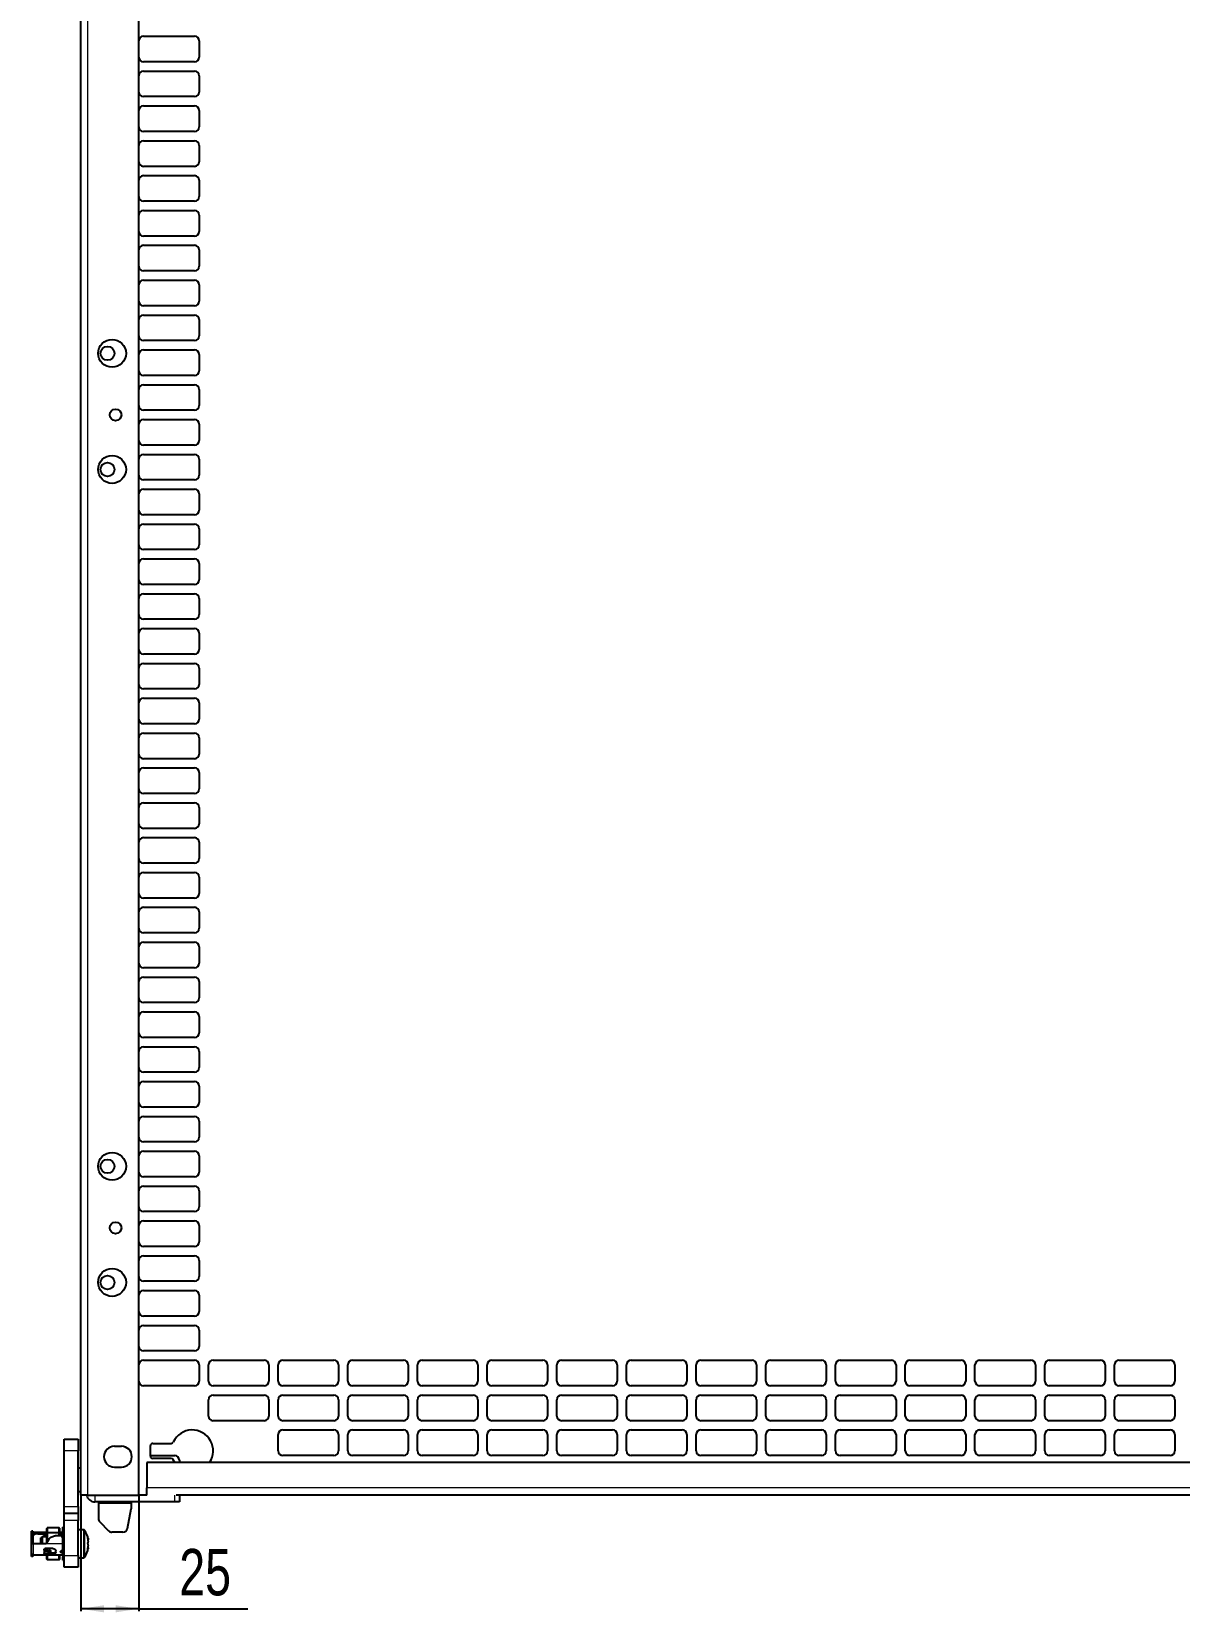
# Model space of a CAD drawing. Header units: millimetres. Extents: x -1035 to 1231, y 351 to 1984.
# Drawn here: x 260 to 754, y 485 to 1165 of the extents above; entities that cross this region are included whole.
import ezdxf

# ---------------------------------------------------------------- set-up
doc = ezdxf.new("R2010")
doc.units = ezdxf.units.MM
doc.layers.add('FORMAT', color=7, linetype='Continuous')
doc.styles.add('SLDTEXTSTYLE0', font='TXT', dxfattribs={"width": 0.75})
doc.dimstyles.new('SLDDIMSTYLE0', dxfattribs={"dimtxt": 20, "dimasz": 10, "dimexe": 0, "dimexo": 0.0625, "dimgap": 5, "dimtad": 2, "dimdec": 1, "dimrnd": 1e-09, "dimzin": 12, "dimdsep": 46, "dimtxsty": 'SLDTEXTSTYLE0', "dimsah": 1, "dimcen": 0.09, "dimadec": 0, "dimazin": 3, "dimtfac": 1, "dimtofl": 0, "dimtmove": 0, "dimatfit": 3, "dimfxl": 0, "dimfrac": 2, "dimtolj": 1, "dimtzin": 12, "dimarcsym": 0})

# ---------------------------------------------------------------- blocks, each defined once
blk = doc.blocks.new('_D_7')
at = {"layer": 'FORMAT'}
for p, q in [((280.72, 535.23), (280.72, 485.24)), ((305.72, 535.23), (305.72, 485.24)), ((305.72, 486.24), (280.72, 486.24)), ((305.72, 486.24), (352.67, 486.24))]:
    blk.add_line(p, q, dxfattribs=at)
for points in [[(280.72, 486.24), (290.72, 484.71), (290.72, 487.78)], [(305.72, 486.24), (295.72, 487.78), (295.72, 484.71)]]:
    blk.add_solid(points, dxfattribs=at)
at = {"layer": 'FORMAT', "insert": (323.12, 512.03), "char_height": 20, "attachment_point": 1, "style": 'SLDTEXTSTYLE0'}
blk.add_mtext('25', dxfattribs=at)

msp = doc.modelspace()

# ---------------------------------------------------------------- linework, layer by layer
at = {"color": 7, "linetype": 'Continuous', "lineweight": 25}
for p, q in [((280.72, 535.24), (280.72, 1818.24)), ((305.72, 535.24), (305.72, 1789.04)), ((307.72, 1163.24), (329.72, 1163.24)), ((331.72, 1161.24), (331.72, 1154.24)), ((329.72, 1152.24), (307.72, 1152.24)), ((307.72, 1148.24), (329.72, 1148.24)), ((331.72, 1146.24), (331.72, 1139.24)), ((329.72, 1137.24), (307.72, 1137.24)), ((307.72, 1133.24), (329.72, 1133.24)), ((331.72, 1131.24), (331.72, 1124.24)), ((329.72, 1122.24), (307.72, 1122.24)), ((307.72, 1118.24), (329.72, 1118.24)), ((331.72, 1116.24), (331.72, 1109.24)), ((329.72, 1107.24), (307.72, 1107.24)), ((307.72, 1103.24), (329.72, 1103.24)), ((331.72, 1101.24), (331.72, 1094.24)), ((329.72, 1092.24), (307.72, 1092.24)), ((307.72, 1088.24), (329.72, 1088.24)), ((331.72, 1086.24), (331.72, 1079.24)), ((329.72, 1077.24), (307.72, 1077.24)), ((307.72, 1073.24), (329.72, 1073.24)), ((331.72, 1071.24), (331.72, 1064.24)), ((329.72, 1062.24), (307.72, 1062.24)), ((307.72, 1058.24), (329.72, 1058.24)), ((331.72, 1056.24), (331.72, 1049.24)), ((329.72, 1047.24), (307.72, 1047.24)), ((307.72, 1043.24), (329.72, 1043.24)), ((331.72, 1041.24), (331.72, 1034.24)), ((329.72, 1032.24), (307.72, 1032.24)), ((307.72, 1028.24), (329.72, 1028.24)), ((331.72, 1026.24), (331.72, 1019.24)), ((329.72, 1017.24), (307.72, 1017.24)), ((307.72, 1013.24), (329.72, 1013.24)), ((331.72, 1011.24), (331.72, 1004.24)), ((329.72, 1002.24), (307.72, 1002.24)), ((307.72, 998.24), (329.72, 998.24)), ((331.72, 996.24), (331.72, 989.24)), ((329.72, 987.24), (307.72, 987.24)), ((307.72, 983.24), (329.72, 983.24)), ((331.72, 981.24), (331.72, 974.24)), ((329.72, 972.24), (307.72, 972.24)), ((307.72, 968.24), (329.72, 968.24)), ((331.72, 966.24), (331.72, 959.24)), ((329.72, 957.24), (307.72, 957.24)), ((307.72, 953.24), (329.72, 953.24)), ((331.72, 951.24), (331.72, 944.24)), ((329.72, 942.24), (307.72, 942.24)), ((307.72, 938.24), (329.72, 938.24)), ((331.72, 936.24), (331.72, 929.24)), ((329.72, 927.24), (307.72, 927.24)), ((307.72, 923.24), (329.72, 923.24)), ((331.72, 921.24), (331.72, 914.24)), ((329.72, 912.24), (307.72, 912.24)), ((307.72, 908.24), (329.72, 908.24)), ((331.72, 906.24), (331.72, 899.24)), ((329.72, 897.24), (307.72, 897.24)), ((307.72, 893.24), (329.72, 893.24)), ((331.72, 891.24), (331.72, 884.24)), ((329.72, 882.24), (307.72, 882.24)), ((307.72, 878.24), (329.72, 878.24)), ((331.72, 876.24), (331.72, 869.24)), ((329.72, 867.24), (307.72, 867.24)), ((307.72, 863.24), (329.72, 863.24)), ((331.72, 861.24), (331.72, 854.24)), ((329.72, 852.24), (307.72, 852.24)), ((307.72, 848.24), (329.72, 848.24)), ((331.72, 846.24), (331.72, 839.24)), ((329.72, 837.24), (307.72, 837.24)), ((307.72, 833.24), (329.72, 833.24)), ((331.72, 831.24), (331.72, 824.24)), ((329.72, 822.24), (307.72, 822.24)), ((307.72, 818.24), (329.72, 818.24)), ((331.72, 816.24), (331.72, 809.24)), ((329.72, 807.24), (307.72, 807.24)), ((307.72, 803.24), (329.72, 803.24)), ((331.72, 801.24), (331.72, 794.24)), ((329.72, 792.24), (307.72, 792.24)), ((307.72, 788.24), (329.72, 788.24)), ((331.72, 786.24), (331.72, 779.24)), ((329.72, 777.24), (307.72, 777.24)), ((307.72, 773.24), (329.72, 773.24)), ((331.72, 771.24), (331.72, 764.24)), ((329.72, 762.24), (307.72, 762.24)), ((307.72, 758.24), (329.72, 758.24)), ((331.72, 756.24), (331.72, 749.24)), ((329.72, 747.24), (307.72, 747.24)), ((307.72, 743.24), (329.72, 743.24)), ((331.72, 741.24), (331.72, 734.24)), ((329.72, 732.24), (307.72, 732.24)), ((307.72, 728.24), (329.72, 728.24)), ((331.72, 726.24), (331.72, 719.24)), ((329.72, 717.24), (307.72, 717.24)), ((307.72, 713.24), (329.72, 713.24)), ((331.72, 711.24), (331.72, 704.24)), ((329.72, 702.24), (307.72, 702.24)), ((307.72, 698.24), (329.72, 698.24)), ((331.72, 696.24), (331.72, 689.24)), ((329.72, 687.24), (307.72, 687.24)), ((307.72, 683.24), (329.72, 683.24)), ((331.72, 681.24), (331.72, 674.24)), ((329.72, 672.24), (307.72, 672.24)), ((307.72, 668.24), (329.72, 668.24)), ((331.72, 666.24), (331.72, 659.24)), ((329.72, 657.24), (307.72, 657.24)), ((307.72, 653.24), (329.72, 653.24)), ((331.72, 651.24), (331.72, 644.24)), ((329.72, 642.24), (307.72, 642.24)), ((307.72, 638.24), (329.72, 638.24)), ((331.72, 636.24), (331.72, 629.24)), ((329.72, 627.24), (307.72, 627.24)), ((307.72, 623.24), (329.72, 623.24)), ((331.72, 621.24), (331.72, 614.24)), ((329.72, 612.24), (307.72, 612.24)), ((307.72, 608.24), (329.72, 608.24)), ((331.72, 606.24), (331.72, 599.24)), ((329.72, 597.24), (307.72, 597.24)), ((307.72, 593.24), (329.72, 593.24)), ((337.72, 593.24), (359.72, 593.24)), ((367.72, 593.24), (389.72, 593.24)), ((397.72, 593.24), (419.72, 593.24)), ((427.72, 593.24), (449.72, 593.24)), ((457.72, 593.24), (479.72, 593.24)), ((487.72, 593.24), (509.72, 593.24)), ((517.72, 593.24), (539.72, 593.24)), ((547.72, 593.24), (569.72, 593.24)), ((577.72, 593.24), (599.72, 593.24)), ((607.72, 593.24), (629.72, 593.24)), ((637.72, 593.24), (659.72, 593.24)), ((667.72, 593.24), (689.72, 593.24)), ((697.72, 593.24), (719.72, 593.24)), ((727.72, 593.24), (749.72, 593.24)), ((331.72, 591.24), (331.72, 584.24)), ((335.72, 584.24), (335.72, 591.24)), ((361.72, 591.24), (361.72, 584.24)), ((365.72, 584.24), (365.72, 591.24)), ((391.72, 591.24), (391.72, 584.24)), ((395.72, 584.24), (395.72, 591.24)), ((421.72, 591.24), (421.72, 584.24)), ((425.72, 584.24), (425.72, 591.24)), ((451.72, 591.24), (451.72, 584.24)), ((455.72, 584.24), (455.72, 591.24)), ((481.72, 591.24), (481.72, 584.24)), ((485.72, 584.24), (485.72, 591.24)), ((511.72, 591.24), (511.72, 584.24)), ((515.72, 584.24), (515.72, 591.24)), ((541.72, 591.24), (541.72, 584.24)), ((545.72, 584.24), (545.72, 591.24)), ((571.72, 591.24), (571.72, 584.24)), ((575.72, 584.24), (575.72, 591.24)), ((601.72, 591.24), (601.72, 584.24)), ((605.72, 584.24), (605.72, 591.24)), ((631.72, 591.24), (631.72, 584.24)), ((635.72, 584.24), (635.72, 591.24)), ((661.72, 591.24), (661.72, 584.24)), ((665.72, 584.24), (665.72, 591.24)), ((691.72, 591.24), (691.72, 584.24)), ((695.72, 584.24), (695.72, 591.24)), ((721.72, 591.24), (721.72, 584.24)), ((725.72, 584.24), (725.72, 591.24)), ((751.72, 591.24), (751.72, 584.24)), ((329.72, 582.24), (307.72, 582.24)), ((359.72, 582.24), (337.72, 582.24)), ((389.72, 582.24), (367.72, 582.24)), ((419.72, 582.24), (397.72, 582.24)), ((449.72, 582.24), (427.72, 582.24)), ((479.72, 582.24), (457.72, 582.24)), ((509.72, 582.24), (487.72, 582.24)), ((539.72, 582.24), (517.72, 582.24)), ((569.72, 582.24), (547.72, 582.24)), ((599.72, 582.24), (577.72, 582.24)), ((629.72, 582.24), (607.72, 582.24)), ((659.72, 582.24), (637.72, 582.24)), ((689.72, 582.24), (667.72, 582.24)), ((719.72, 582.24), (697.72, 582.24)), ((749.72, 582.24), (727.72, 582.24)), ((335.72, 569.24), (335.72, 576.24)), ((337.72, 578.24), (359.72, 578.24)), ((361.72, 576.24), (361.72, 569.24)), ((365.72, 569.24), (365.72, 576.24)), ((367.72, 578.24), (389.72, 578.24)), ((391.72, 576.24), (391.72, 569.24)), ((395.72, 569.24), (395.72, 576.24)), ((397.72, 578.24), (419.72, 578.24)), ((421.72, 576.24), (421.72, 569.24)), ((425.72, 569.24), (425.72, 576.24)), ((427.72, 578.24), (449.72, 578.24)), ((451.72, 576.24), (451.72, 569.24)), ((455.72, 569.24), (455.72, 576.24)), ((457.72, 578.24), (479.72, 578.24)), ((481.72, 576.24), (481.72, 569.24)), ((485.72, 569.24), (485.72, 576.24)), ((487.72, 578.24), (509.72, 578.24)), ((511.72, 576.24), (511.72, 569.24)), ((515.72, 569.24), (515.72, 576.24)), ((517.72, 578.24), (539.72, 578.24)), ((541.72, 576.24), (541.72, 569.24)), ((545.72, 569.24), (545.72, 576.24)), ((547.72, 578.24), (569.72, 578.24)), ((571.72, 576.24), (571.72, 569.24)), ((575.72, 569.24), (575.72, 576.24)), ((577.72, 578.24), (599.72, 578.24)), ((601.72, 576.24), (601.72, 569.24)), ((605.72, 569.24), (605.72, 576.24)), ((607.72, 578.24), (629.72, 578.24)), ((631.72, 576.24), (631.72, 569.24)), ((635.72, 569.24), (635.72, 576.24)), ((637.72, 578.24), (659.72, 578.24)), ((661.72, 576.24), (661.72, 569.24)), ((665.72, 569.24), (665.72, 576.24)), ((667.72, 578.24), (689.72, 578.24)), ((691.72, 576.24), (691.72, 569.24)), ((695.72, 569.24), (695.72, 576.24)), ((697.72, 578.24), (719.72, 578.24)), ((721.72, 576.24), (721.72, 569.24)), ((725.72, 569.24), (725.72, 576.24)), ((727.72, 578.24), (749.72, 578.24)), ((751.72, 576.24), (751.72, 569.24)), ((359.72, 567.24), (337.72, 567.24)), ((389.72, 567.24), (367.72, 567.24)), ((419.72, 567.24), (397.72, 567.24)), ((449.72, 567.24), (427.72, 567.24)), ((479.72, 567.24), (457.72, 567.24)), ((509.72, 567.24), (487.72, 567.24)), ((539.72, 567.24), (517.72, 567.24)), ((569.72, 567.24), (547.72, 567.24)), ((599.72, 567.24), (577.72, 567.24)), ((629.72, 567.24), (607.72, 567.24)), ((659.72, 567.24), (637.72, 567.24)), ((689.72, 567.24), (667.72, 567.24)), ((719.72, 567.24), (697.72, 567.24)), ((749.72, 567.24), (727.72, 567.24)), ((273.57, 559.24), (279.57, 559.24)), ((273.57, 554.24), (273.57, 559.24)), ((279.57, 559.24), (279.57, 554.24)), ((365.72, 554.24), (365.72, 561.24)), ((367.72, 563.24), (389.72, 563.24)), ((391.72, 561.24), (391.72, 554.24)), ((395.72, 554.24), (395.72, 561.24)), ((397.72, 563.24), (419.72, 563.24)), ((421.72, 561.24), (421.72, 554.24)), ((425.72, 554.24), (425.72, 561.24)), ((427.72, 563.24), (449.72, 563.24)), ((451.72, 561.24), (451.72, 554.24)), ((455.72, 554.24), (455.72, 561.24)), ((457.72, 563.24), (479.72, 563.24)), ((481.72, 561.24), (481.72, 554.24)), ((485.72, 554.24), (485.72, 561.24)), ((487.72, 563.24), (509.72, 563.24)), ((511.72, 561.24), (511.72, 554.24)), ((515.72, 554.24), (515.72, 561.24)), ((517.72, 563.24), (539.72, 563.24)), ((541.72, 561.24), (541.72, 554.24)), ((545.72, 554.24), (545.72, 561.24)), ((547.72, 563.24), (569.72, 563.24)), ((571.72, 561.24), (571.72, 554.24)), ((575.72, 554.24), (575.72, 561.24)), ((577.72, 563.24), (599.72, 563.24)), ((601.72, 561.24), (601.72, 554.24)), ((605.72, 554.24), (605.72, 561.24)), ((607.72, 563.24), (629.72, 563.24)), ((631.72, 561.24), (631.72, 554.24)), ((635.72, 554.24), (635.72, 561.24)), ((637.72, 563.24), (659.72, 563.24)), ((661.72, 561.24), (661.72, 554.24)), ((665.72, 554.24), (665.72, 561.24)), ((667.72, 563.24), (689.72, 563.24)), ((691.72, 561.24), (691.72, 554.24)), ((695.72, 554.24), (695.72, 561.24)), ((697.72, 563.24), (719.72, 563.24)), ((721.72, 561.24), (721.72, 554.24)), ((725.72, 554.24), (725.72, 561.24)), ((727.72, 563.24), (749.72, 563.24)), ((751.72, 561.24), (751.72, 554.24)), ((273.57, 530.24), (273.57, 554.24)), ((279.57, 530.24), (279.57, 554.24)), ((295.22, 556.24), (298.22, 556.24)), ((310.72, 551.98), (310.72, 556.48)), ((310.72, 552.24), (321.17, 552.24)), ((311.72, 557.48), (319.67, 557.48)), ((389.72, 552.24), (367.72, 552.24)), ((419.72, 552.24), (397.72, 552.24)), ((449.72, 552.24), (427.72, 552.24)), ((479.72, 552.24), (457.72, 552.24)), ((509.72, 552.24), (487.72, 552.24)), ((539.72, 552.24), (517.72, 552.24)), ((569.72, 552.24), (547.72, 552.24)), ((599.72, 552.24), (577.72, 552.24)), ((629.72, 552.24), (607.72, 552.24)), ((659.72, 552.24), (637.72, 552.24)), ((689.72, 552.24), (667.72, 552.24)), ((719.72, 552.24), (697.72, 552.24)), ((749.72, 552.24), (727.72, 552.24)), ((280.72, 546.74), (279.57, 546.74)), ((295.22, 547.24), (298.22, 547.24)), ((1138.22, 549.23), (309.22, 549.23)), ((309.22, 549.23), (309.22, 538.33)), ((319.67, 550.98), (311.72, 550.98)), ((321.24, 549.23), (320.57, 550.41)), ((323.17, 550.24), (323.17, 549.23)), ((309.22, 535.23), (309.22, 538.33)), ((279.57, 536.74), (280.72, 536.74)), ((283.82, 535.24), (280.72, 535.24)), ((283.82, 535.24), (305.72, 535.24)), ((321.17, 532.24), (286.82, 532.24)), ((288.32, 532.24), (288.32, 531.64)), ((288.32, 531.64), (288.32, 525.07)), ((302.47, 532.24), (302.47, 531.64)), ((302.47, 531.64), (302.47, 529.24)), ((309.22, 535.24), (305.72, 535.24)), ((323.17, 532.24), (321.17, 532.24)), ((1125.15, 535.23), (321.79, 535.23)), ((323.17, 535.23), (323.17, 532.24)), ((273.57, 527.24), (273.57, 530.24)), ((279.57, 527.24), (273.57, 527.24)), ((273.57, 524.24), (273.57, 527.24)), ((273.57, 509.24), (273.57, 524.24)), ((279.57, 530.24), (279.57, 527.24)), ((279.57, 527.24), (279.57, 524.24)), ((279.57, 509.24), (279.57, 524.24)), ((300.79, 520.85), (302.47, 529.24)), ((260.07, 519.68), (259.57, 519.68)), ((259.57, 516.07), (259.57, 519.68)), ((260.07, 519.68), (260.07, 516.07)), ((262.27, 519.09), (260.27, 519.09)), ((260.77, 518.64), (260.27, 518.64)), ((260.27, 518.64), (260.27, 518.19)), ((260.27, 518.19), (260.77, 518.19)), ((260.77, 518.19), (260.77, 518.64)), ((262.27, 518.59), (262.27, 519.09)), ((266.17, 519.09), (262.27, 519.09)), ((262.27, 518.59), (266.17, 518.59)), ((264.07, 517.24), (263.57, 516.74)), ((266.17, 517.24), (264.07, 517.24)), ((264.07, 517.24), (264.07, 514.24)), ((264.97, 517.95), (264.97, 517.79)), ((264.97, 517.79), (266.17, 517.9)), ((264.97, 517.79), (264.97, 517.24)), ((265.47, 518.19), (266.17, 518.19)), ((266.29, 521.09), (266.17, 520.86)), ((266.17, 518.91), (266.17, 520.86)), ((266.29, 518.94), (266.17, 518.91)), ((266.17, 516.24), (266.17, 518.91)), ((266.29, 521.09), (266.29, 518.94)), ((271.37, 521.09), (266.29, 521.09)), ((271.37, 518.94), (266.29, 518.94)), ((266.29, 518.94), (266.29, 516.24)), ((269.97, 517.74), (272.12, 517.74)), ((271.37, 518.94), (271.37, 521.09)), ((271.57, 520.96), (271.37, 521.09)), ((271.57, 518.92), (271.37, 518.94)), ((271.37, 517.74), (271.37, 518.94)), ((271.57, 520.96), (271.57, 518.92)), ((272.87, 519.09), (271.57, 519.09)), ((271.57, 518.92), (271.57, 517.74)), ((271.57, 518.59), (272.87, 518.59)), ((272.77, 518.39), (271.57, 518.39)), ((272.77, 518.39), (272.77, 517.37)), ((272.77, 517.7), (272.87, 517.7)), ((273.07, 517.24), (272.83, 517.24)), ((273.57, 521.34), (273.07, 521.34)), ((273.07, 516.08), (273.07, 521.34)), ((281.9, 520.24), (279.57, 520.24)), ((288.91, 523.66), (292.73, 519.83)), ((298.83, 519.24), (294.15, 519.24)), ((260.07, 516.07), (259.57, 516.07)), ((259.57, 514.37), (259.57, 516.07)), ((260.07, 514.37), (259.57, 514.37)), ((259.57, 514.24), (259.57, 514.37)), ((260.27, 514.24), (259.57, 514.24)), ((259.57, 510.09), (259.57, 514.24)), ((260.07, 516.07), (260.07, 514.37)), ((260.07, 514.37), (260.07, 514.24)), ((265.87, 514.24), (260.27, 514.24)), ((263.57, 514.24), (263.57, 516.74)), ((264.97, 511.43), (264.97, 511.75)), ((264.97, 511.43), (264.97, 510.3)), ((268.77, 512.19), (265.47, 512.19)), ((267.03, 516.24), (265.87, 514.24)), ((266.29, 516.24), (266.17, 516.24)), ((266.17, 514.76), (266.17, 516.24)), ((266.17, 511.47), (266.17, 512.19)), ((267.02, 516.24), (266.29, 516.24)), ((266.29, 516.24), (266.29, 514.96)), ((266.29, 512.19), (266.29, 511.42)), ((267.85, 511.19), (267.62, 511.48)), ((267.9, 511.05), (267.9, 511.02)), ((269.97, 510.49), (269.97, 511.17)), ((272.07, 510.76), (272.07, 510.87)), ((272.62, 511.29), (272.87, 511.29)), ((272.62, 510.79), (272.87, 510.79)), ((272.77, 511.29), (272.77, 510.79)), ((272.77, 511.24), (273.03, 511.24)), ((272.87, 516.99), (272.87, 514.24)), ((273.07, 515.69), (272.87, 515.7)), ((273.07, 514.24), (272.87, 514.24)), ((273.07, 516.08), (273.57, 516.08)), ((273.07, 515.55), (273.07, 516.08)), ((273.57, 515.55), (273.07, 515.55)), ((273.07, 509.92), (273.07, 514.24)), ((273.07, 514.24), (273.57, 514.24)), ((259.57, 508.81), (259.57, 510.09)), ((260.07, 508.81), (259.57, 508.81)), ((260.07, 509.42), (260.07, 508.81)), ((262.27, 509.39), (260.27, 509.39)), ((272.87, 509.39), (262.27, 509.39)), ((264.97, 510.08), (264.97, 510.3)), ((268.77, 509.85), (265.47, 509.85)), ((266.17, 507.63), (266.17, 509.39)), ((266.17, 507.63), (266.29, 507.4)), ((266.29, 509.39), (266.29, 507.4)), ((271.37, 507.4), (266.29, 507.4)), ((267.05, 510.3), (268.77, 510.3)), ((271.37, 507.4), (271.37, 509.39)), ((271.37, 507.4), (271.57, 507.53)), ((271.57, 509.39), (271.57, 507.53)), ((272.62, 510.4), (272.87, 510.4)), ((273.57, 509.92), (273.07, 509.92)), ((273.07, 509.92), (273.07, 508.61)), ((273.57, 508.61), (273.07, 508.61)), ((273.07, 507.14), (273.07, 508.61)), ((273.07, 507.14), (273.57, 507.14)), ((273.57, 504.24), (273.57, 509.24)), ((279.57, 504.24), (273.57, 504.24)), ((279.57, 509.24), (279.57, 504.24)), ((279.57, 508.24), (281.9, 508.24))]:
    msp.add_line(p, q, dxfattribs=at)
at = {"color": 8, "linetype": 'Continuous', "lineweight": 18}
for p, q in [((283.82, 535.24), (283.82, 1789.04)), ((279.57, 554.24), (273.57, 554.24)), ((1138.22, 538.33), (309.22, 538.33)), ((286.82, 535.24), (286.82, 532.24)), ((302.47, 531.64), (288.32, 531.64)), ((321.17, 532.24), (321.17, 535.24)), ((273.57, 530.24), (279.57, 530.24)), ((279.57, 524.24), (273.57, 524.24)), ((260.27, 517.99), (260.27, 514.24)), ((272.87, 517.7), (272.87, 518.59)), ((281.9, 520.24), (281.9, 517.81)), ((281.9, 517.81), (281.9, 508.24)), ((282.34, 520.02), (282.34, 517.67)), ((282.34, 517.67), (282.34, 508.47)), ((260.27, 514.24), (260.27, 509.39)), ((272.87, 514.24), (265.87, 514.24)), ((272.62, 510.79), (272.62, 510.4)), ((272.87, 511.29), (272.87, 514.24)), ((265.47, 510.3), (265.47, 509.85)), ((268.77, 509.85), (268.77, 510.3)), ((272.87, 509.39), (272.87, 510.4)), ((273.57, 509.24), (279.57, 509.24))]:
    msp.add_line(p, q, dxfattribs=at)
at = {"color": 7, "linetype": 'Continuous', "lineweight": 25, "flags": 128}
for points in [[(260.27, 519.09), (260.13, 519.08), (260.07, 519.06)], [(273.07, 518.62), (273.01, 518.61), (272.87, 518.59)], [(273.07, 517.72), (273.01, 517.71), (272.87, 517.7)], [(272.77, 511.12), (272.81, 511.21), (272.83, 511.24)], [(273.07, 511.17), (273.07, 511.19), (273.06, 511.22), (273.04, 511.24), (273.01, 511.26), (272.98, 511.27), (272.95, 511.28), (272.91, 511.29), (272.87, 511.29)], [(273.07, 510.77), (273.01, 510.78), (272.87, 510.79)]]:
    msp.add_lwpolyline(points, dxfattribs=at)
at = {"color": 7, "linetype": 'Continuous', "lineweight": 25}
for centre, radius in [((294.22, 1026.74), 6), ((292.22, 1026.74), 3), ((295.72, 1000.24), 2.5), ((294.22, 976.74), 6), ((292.22, 976.74), 3), ((294.22, 676.74), 6), ((292.22, 676.74), 3), ((295.72, 650.24), 2.5), ((294.22, 626.74), 6), ((292.22, 626.74), 3)]:
    msp.add_circle(centre, radius, dxfattribs=at)
for centre, radius, start, end in [((307.72, 1161.24), 2, 90, 180), ((329.72, 1161.24), 2, 0, 90), ((307.72, 1154.24), 2, 180, 270), ((329.72, 1154.24), 2, 270, 0), ((307.72, 1146.24), 2, 90, 180), ((329.72, 1146.24), 2, 0, 90), ((307.72, 1139.24), 2, 180, 270), ((329.72, 1139.24), 2, 270, 0), ((307.72, 1131.24), 2, 90, 180), ((329.72, 1131.24), 2, 0, 90), ((307.72, 1124.24), 2, 180, 270), ((329.72, 1124.24), 2, 270, 0), ((307.72, 1116.24), 2, 90, 180), ((329.72, 1116.24), 2, 0, 90), ((307.72, 1109.24), 2, 180, 270), ((307.72, 1101.24), 2, 90, 180), ((329.72, 1109.24), 2, 270, 0), ((329.72, 1101.24), 2, 0, 90), ((307.72, 1094.24), 2, 180, 270), ((329.72, 1094.24), 2, 270, 0), ((307.72, 1086.24), 2, 90, 180), ((329.72, 1086.24), 2, 0, 90), ((307.72, 1079.24), 2, 180, 270), ((329.72, 1079.24), 2, 270, 0), ((307.72, 1071.24), 2, 90, 180), ((329.72, 1071.24), 2, 0, 90), ((307.72, 1064.24), 2, 180, 270), ((329.72, 1064.24), 2, 270, 0), ((307.72, 1056.24), 2, 90, 180), ((329.72, 1056.24), 2, 0, 90), ((307.72, 1049.24), 2, 180, 270), ((329.72, 1049.24), 2, 270, 0), ((307.72, 1041.24), 2, 90, 180), ((329.72, 1041.24), 2, 0, 90), ((307.72, 1034.24), 2, 180, 270), ((307.72, 1026.24), 2, 90, 180), ((329.72, 1034.24), 2, 270, 0), ((329.72, 1026.24), 2, 0, 90), ((307.72, 1019.24), 2, 180, 270), ((329.72, 1019.24), 2, 270, 0), ((307.72, 1011.24), 2, 90, 180), ((329.72, 1011.24), 2, 0, 90), ((307.72, 1004.24), 2, 180, 270), ((329.72, 1004.24), 2, 270, 0), ((307.72, 996.24), 2, 90, 180), ((329.72, 996.24), 2, 0, 90), ((307.72, 989.24), 2, 180, 270), ((329.72, 989.24), 2, 270, 0), ((307.72, 981.24), 2, 90, 180), ((329.72, 981.24), 2, 0, 90), ((307.72, 974.24), 2, 180, 270), ((329.72, 974.24), 2, 270, 0), ((307.72, 966.24), 2, 90, 180), ((329.72, 966.24), 2, 0, 90), ((307.72, 959.24), 2, 180, 270), ((307.72, 951.24), 2, 90, 180), ((329.72, 959.24), 2, 270, 0), ((329.72, 951.24), 2, 0, 90), ((307.72, 944.24), 2, 180, 270), ((329.72, 944.24), 2, 270, 0), ((307.72, 936.24), 2, 90, 180), ((329.72, 936.24), 2, 0, 90), ((307.72, 929.24), 2, 180, 270), ((329.72, 929.24), 2, 270, 0), ((307.72, 921.24), 2, 90, 180), ((329.72, 921.24), 2, 0, 90), ((307.72, 914.24), 2, 180, 270), ((329.72, 914.24), 2, 270, 0), ((307.72, 906.24), 2, 90, 180), ((329.72, 906.24), 2, 0, 90), ((307.72, 899.24), 2, 180, 270), ((329.72, 899.24), 2, 270, 0), ((307.72, 891.24), 2, 90, 180), ((329.72, 891.24), 2, 0, 90), ((307.72, 884.24), 2, 180, 270), ((307.72, 876.24), 2, 90, 180), ((329.72, 884.24), 2, 270, 0), ((329.72, 876.24), 2, 0, 90), ((307.72, 869.24), 2, 180, 270), ((329.72, 869.24), 2, 270, 0), ((307.72, 861.24), 2, 90, 180), ((329.72, 861.24), 2, 0, 90), ((307.72, 854.24), 2, 180, 270), ((329.72, 854.24), 2, 270, 0), ((307.72, 846.24), 2, 90, 180), ((329.72, 846.24), 2, 0, 90), ((307.72, 839.24), 2, 180, 270), ((329.72, 839.24), 2, 270, 0), ((307.72, 831.24), 2, 90, 180), ((329.72, 831.24), 2, 0, 90), ((307.72, 824.24), 2, 180, 270), ((329.72, 824.24), 2, 270, 0), ((307.72, 816.24), 2, 90, 180), ((329.72, 816.24), 2, 0, 90), ((307.72, 809.24), 2, 180, 270), ((307.72, 801.24), 2, 90, 180), ((329.72, 809.24), 2, 270, 0), ((329.72, 801.24), 2, 0, 90), ((307.72, 794.24), 2, 180, 270), ((329.72, 794.24), 2, 270, 0), ((307.72, 786.24), 2, 90, 180), ((329.72, 786.24), 2, 0, 90), ((307.72, 779.24), 2, 180, 270), ((329.72, 779.24), 2, 270, 0), ((307.72, 771.24), 2, 90, 180), ((329.72, 771.24), 2, 0, 90), ((307.72, 764.24), 2, 180, 270), ((329.72, 764.24), 2, 270, 0), ((307.72, 756.24), 2, 90, 180), ((329.72, 756.24), 2, 0, 90), ((307.72, 749.24), 2, 180, 270), ((329.72, 749.24), 2, 270, 0), ((307.72, 741.24), 2, 90, 180), ((329.72, 741.24), 2, 0, 90), ((307.72, 734.24), 2, 180, 270), ((307.72, 726.24), 2, 90, 180), ((329.72, 734.24), 2, 270, 0), ((329.72, 726.24), 2, 0, 90), ((307.72, 719.24), 2, 180, 270), ((329.72, 719.24), 2, 270, 0), ((307.72, 711.24), 2, 90, 180), ((329.72, 711.24), 2, 0, 90), ((307.72, 704.24), 2, 180, 270), ((329.72, 704.24), 2, 270, 0), ((307.72, 696.24), 2, 90, 180), ((329.72, 696.24), 2, 0, 90), ((307.72, 689.24), 2, 180, 270), ((329.72, 689.24), 2, 270, 0), ((307.72, 681.24), 2, 90, 180), ((329.72, 681.24), 2, 0, 90), ((307.72, 674.24), 2, 180, 270), ((329.72, 674.24), 2, 270, 0), ((307.72, 666.24), 2, 90, 180), ((329.72, 666.24), 2, 0, 90), ((307.72, 659.24), 2, 180, 270), ((329.72, 659.24), 2, 270, 0), ((307.72, 651.24), 2, 90, 180), ((329.72, 651.24), 2, 0, 90), ((307.72, 644.24), 2, 180, 270), ((329.72, 644.24), 2, 270, 0), ((307.72, 636.24), 2, 90, 180), ((329.72, 636.24), 2, 0, 90), ((307.72, 629.24), 2, 180, 270), ((329.72, 629.24), 2, 270, 0), ((307.72, 621.24), 2, 90, 180), ((329.72, 621.24), 2, 0, 90), ((307.72, 614.24), 2, 180, 270), ((329.72, 614.24), 2, 270, 0), ((307.72, 606.24), 2, 90, 180), ((329.72, 606.24), 2, 0, 90), ((307.72, 599.24), 2, 180, 270), ((329.72, 599.24), 2, 270, 0), ((307.72, 591.24), 2, 90, 180), ((329.72, 591.24), 2, 0, 90), ((337.72, 591.24), 2, 90, 180), ((359.72, 591.24), 2, 0, 90), ((367.72, 591.24), 2, 90, 180), ((389.72, 591.24), 2, 0, 90), ((397.72, 591.24), 2, 90, 180), ((419.72, 591.24), 2, 0, 90), ((427.72, 591.24), 2, 90, 180), ((449.72, 591.24), 2, 0, 90), ((457.72, 591.24), 2, 90, 180), ((479.72, 591.24), 2, 0, 90), ((487.72, 591.24), 2, 90, 180), ((509.72, 591.24), 2, 0, 90), ((517.72, 591.24), 2, 90, 180), ((539.72, 591.24), 2, 0, 90), ((547.72, 591.24), 2, 90, 180), ((569.72, 591.24), 2, 0, 90), ((577.72, 591.24), 2, 90, 180), ((599.72, 591.24), 2, 0, 90), ((607.72, 591.24), 2, 90, 180), ((629.72, 591.24), 2, 360, 90), ((637.72, 591.24), 2, 90, 180), ((659.72, 591.24), 2, 0, 90), ((667.72, 591.24), 2, 90, 180), ((689.72, 591.24), 2, 0, 90), ((697.72, 591.24), 2, 90, 180), ((719.72, 591.24), 2, 0, 90), ((727.72, 591.24), 2, 90, 180), ((749.72, 591.24), 2, 0, 90), ((307.72, 584.24), 2, 180, 270), ((329.72, 584.24), 2, 270, 0), ((337.72, 584.24), 2, 180, 270), ((359.72, 584.24), 2, 270, 0), ((367.72, 584.24), 2, 180, 270), ((389.72, 584.24), 2, 270, 0), ((397.72, 584.24), 2, 180, 270), ((419.72, 584.24), 2, 270, 0), ((427.72, 584.24), 2, 180, 270), ((449.72, 584.24), 2, 270, 0), ((457.72, 584.24), 2, 180, 270), ((479.72, 584.24), 2, 270, 0), ((487.72, 584.24), 2, 180, 270), ((509.72, 584.24), 2, 270, 0), ((517.72, 584.24), 2, 180, 270), ((539.72, 584.24), 2, 270, 0), ((547.72, 584.24), 2, 180, 270), ((569.72, 584.24), 2, 270, 0), ((577.72, 584.24), 2, 180, 270), ((599.72, 584.24), 2, 270, 0), ((607.72, 584.24), 2, 180, 270), ((629.72, 584.24), 2, 270, 360), ((637.72, 584.24), 2, 180, 270), ((659.72, 584.24), 2, 270, 0), ((667.72, 584.24), 2, 180, 270), ((689.72, 584.24), 2, 270, 0), ((697.72, 584.24), 2, 180, 270), ((719.72, 584.24), 2, 270, 0), ((727.72, 584.24), 2, 180, 270), ((749.72, 584.24), 2, 270, 0), ((337.72, 576.24), 2, 90, 180), ((359.72, 576.24), 2, 0, 90), ((367.72, 576.24), 2, 90, 180), ((389.72, 576.24), 2, 0, 90), ((397.72, 576.24), 2, 90, 180), ((419.72, 576.24), 2, 0, 90), ((427.72, 576.24), 2, 90, 180), ((449.72, 576.24), 2, 0, 90), ((457.72, 576.24), 2, 90, 180), ((479.72, 576.24), 2, 0, 90), ((487.72, 576.24), 2, 90, 180), ((509.72, 576.24), 2, 0, 90), ((517.72, 576.24), 2, 90, 180), ((539.72, 576.24), 2, 0, 90), ((547.72, 576.24), 2, 90, 180), ((569.72, 576.24), 2, 0, 90), ((577.72, 576.24), 2, 90, 180), ((599.72, 576.24), 2, 0, 90), ((607.72, 576.24), 2, 90, 180), ((629.72, 576.24), 2, 0, 90), ((637.72, 576.24), 2, 90, 180), ((659.72, 576.24), 2, 0, 90), ((667.72, 576.24), 2, 90, 180), ((689.72, 576.24), 2, 0, 90), ((697.72, 576.24), 2, 90, 180), ((719.72, 576.24), 2, 0, 90), ((727.72, 576.24), 2, 90, 180), ((749.72, 576.24), 2, 0, 90), ((337.72, 569.24), 2, 180, 270), ((359.72, 569.24), 2, 270, 0), ((367.72, 569.24), 2, 180, 270), ((389.72, 569.24), 2, 270, 0), ((397.72, 569.24), 2, 180, 270), ((419.72, 569.24), 2, 270, 0), ((427.72, 569.24), 2, 180, 270), ((449.72, 569.24), 2, 270, 0), ((457.72, 569.24), 2, 180, 270), ((479.72, 569.24), 2, 270, 0), ((487.72, 569.24), 2, 180, 270), ((509.72, 569.24), 2, 270, 0), ((517.72, 569.24), 2, 180, 270), ((539.72, 569.24), 2, 270, 0), ((547.72, 569.24), 2, 180, 270), ((569.72, 569.24), 2, 270, 0), ((577.72, 569.24), 2, 180, 270), ((599.72, 569.24), 2, 270, 0), ((607.72, 569.24), 2, 180, 270), ((629.72, 569.24), 2, 270, 0), ((637.72, 569.24), 2, 180, 270), ((659.72, 569.24), 2, 270, 0), ((667.72, 569.24), 2, 180, 270), ((689.72, 569.24), 2, 270, 0), ((697.72, 569.24), 2, 180, 270), ((719.72, 569.24), 2, 270, 0), ((727.72, 569.24), 2, 180, 270), ((749.72, 569.24), 2, 270, 0), ((319.67, 558.48), 1, 270, 334.84934), ((328.72, 554.23), 9, 326.25101, 154.84934), ((367.72, 561.24), 2, 90, 180), ((389.72, 561.24), 2, 0, 90), ((397.72, 561.24), 2, 90, 180), ((419.72, 561.24), 2, 0, 90), ((427.72, 561.24), 2, 90, 180), ((449.72, 561.24), 2, 0, 90), ((457.72, 561.24), 2, 90, 180), ((479.72, 561.24), 2, 0, 90), ((487.72, 561.24), 2, 90, 180), ((509.72, 561.24), 2, 0, 90), ((517.72, 561.24), 2, 90, 180), ((539.72, 561.24), 2, 0, 90), ((547.72, 561.24), 2, 90, 180), ((569.72, 561.24), 2, 0, 90), ((577.72, 561.24), 2, 90, 180), ((599.72, 561.24), 2, 0, 90), ((607.72, 561.24), 2, 90, 180), ((629.72, 561.24), 2, 360, 90), ((637.72, 561.24), 2, 90, 180), ((659.72, 561.24), 2, 0, 90), ((667.72, 561.24), 2, 90, 180), ((689.72, 561.24), 2, 0, 90), ((697.72, 561.24), 2, 90, 180), ((719.72, 561.24), 2, 0, 90), ((727.72, 561.24), 2, 90, 180), ((749.72, 561.24), 2, 0, 90), ((295.22, 551.74), 4.5, 90, 270), ((298.22, 551.74), 4.5, 270, 90), ((311.72, 556.48), 1, 90, 180), ((311.72, 551.98), 1, 180, 270), ((321.17, 550.24), 2, 0, 90), ((367.72, 554.24), 2, 180, 270), ((389.72, 554.24), 2, 270, 0), ((397.72, 554.24), 2, 180, 270), ((419.72, 554.24), 2, 270, 0), ((427.72, 554.24), 2, 180, 270), ((449.72, 554.24), 2, 270, 0), ((457.72, 554.24), 2, 180, 270), ((479.72, 554.24), 2, 270, 0), ((487.72, 554.24), 2, 180, 270), ((509.72, 554.24), 2, 270, 0), ((517.72, 554.24), 2, 180, 270), ((539.72, 554.24), 2, 270, 0), ((547.72, 554.24), 2, 180, 270), ((569.72, 554.24), 2, 270, 0), ((577.72, 554.24), 2, 180, 270), ((599.72, 554.24), 2, 270, 0), ((607.72, 554.24), 2, 180, 270), ((629.72, 554.24), 2, 270, 360), ((637.72, 554.24), 2, 180, 270), ((659.72, 554.24), 2, 270, 0), ((667.72, 554.24), 2, 180, 270), ((689.72, 554.24), 2, 270, 0), ((697.72, 554.24), 2, 180, 270), ((719.72, 554.24), 2, 270, 0), ((727.72, 554.24), 2, 180, 270), ((749.72, 554.24), 2, 270, 0), ((319.67, 549.98), 1, 25.15066, 90), ((286.82, 535.84), 3.6, 189.59407, 270), ((290.32, 525.07), 2, 180, 225), ((260.27, 518.39), 0.2, 90, 180), ((269.97, 516.99), 0.75, 90, 105.04836), ((272.12, 516.99), 0.75, 0, 90), ((272.87, 519.29), 0.2, 270, 0), ((272.97, 517.33), 0.0996, 305.53317, 356.07208), ((281.9, 519.7), 0.54, 35.25153, 90), ((274.17, 514.24), 10, 11.02634, 35.25153), ((294.15, 521.24), 2, 225, 270), ((298.83, 521.24), 2, 270, 348.69007), ((274.17, 514.24), 10, 324.74847, 348.9291), ((260.27, 510.09), 0.7, 180, 270), ((272.89, 510.21), 0.183, 7.33387, 95.81244), ((272.87, 509.19), 0.2, 0, 90), ((281.9, 508.78), 0.54, 270, 324.74847)]:
    msp.add_arc(centre, radius, start, end, dxfattribs=at)
for points, knots in [([(260.27, 519.09), (260.27, 519.06), (260.27, 519), (260.27, 518.75), (260.27, 518.64)], [0, 0, 0, 0, 0.559866, 1, 1, 1, 1]), ([(262.27, 519.09), (261.99, 519.06), (261.49, 519), (260.99, 518.75), (260.77, 518.64)], [0, 0, 0, 0, 0.559911, 1, 1, 1, 1]), ([(262.27, 518.59), (261.99, 518.57), (261.49, 518.53), (260.99, 518.29), (260.77, 518.19)], [0, 0, 0, 0, 0.559868, 1, 1, 1, 1]), ([(264.97, 517.95), (264.98, 517.98), (264.99, 518.04), (265.07, 518.11), (265.2, 518.16), (265.34, 518.18), (265.43, 518.19), (265.47, 518.19)], [0, 0, 0, 0, 0.214295, 0.42863, 0.64223, 0.856153, 1, 1, 1, 1]), ([(267.03, 516.24), (267.19, 516.46), (267.54, 516.91), (268.53, 517.38), (269.29, 517.59), (269.77, 517.72)], [0, 0, 0, 0, 0.254027, 0.526591, 1, 1, 1, 1]), ([(264.97, 511.75), (264.98, 511.8), (264.99, 511.9), (265.07, 512.03), (265.2, 512.13), (265.34, 512.19), (265.43, 512.19), (265.47, 512.19)], [0, 0, 0, 0, 0.214373, 0.428779, 0.642592, 0.856666, 1, 1, 1, 1]), ([(264.97, 511.72), (265.4, 511.62), (265.99, 511.49), (266.8, 511.37), (267.1, 511.49), (267.24, 511.55)], [0, 0, 0, 0, 0.5666604, 0.7809048, 1, 1, 1, 1]), ([(264.97, 511.43), (265.47, 511.32), (266.14, 511.17), (267.03, 511.06), (267.34, 511.18), (267.49, 511.25)], [0, 0, 0, 0, 0.587693, 0.790818, 1, 1, 1, 1]), ([(264.97, 510.3), (265.47, 510.23), (266.14, 510.15), (267.03, 510.25), (267.34, 510.43), (267.49, 510.51)], [0, 0, 0, 0, 0.587693, 0.790818, 1, 1, 1, 1]), ([(267.24, 511.55), (267.29, 511.56), (267.39, 511.59), (267.51, 511.57), (267.56, 511.54), (267.58, 511.53)], [0, 0, 0, 0, 0.369126, 0.738256, 1, 1, 1, 1]), ([(267.9, 511.05), (267.89, 511.09), (267.88, 511.17), (267.81, 511.24), (267.7, 511.28), (267.58, 511.27), (267.51, 511.25), (267.49, 511.25)], [0, 0, 0, 0, 0.225883, 0.451767, 0.67765, 0.903524, 1, 1, 1, 1]), ([(267.49, 510.51), (267.54, 510.54), (267.64, 510.59), (267.77, 510.71), (267.86, 510.84), (267.89, 510.95), (267.9, 511.01), (267.9, 511.02)], [0, 0, 0, 0, 0.225867, 0.451734, 0.677598, 0.903479, 1, 1, 1, 1]), ([(267.62, 511.48), (267.61, 511.49), (267.6, 511.51), (267.58, 511.53), (267.58, 511.53)], [0, 0, 0, 0, 0.872289, 1, 1, 1, 1]), ([(268.77, 512.19), (268.91, 512.18), (269.17, 512.16), (269.53, 511.97), (269.8, 511.71), (269.95, 511.42), (269.96, 511.24), (269.97, 511.17)], [0, 0, 0, 0, 0.213238, 0.42649, 0.63916, 0.849598, 1, 1, 1, 1]), ([(268.77, 510.3), (268.91, 510.31), (269.17, 510.32), (269.53, 510.41), (269.8, 510.56), (269.95, 510.75), (269.96, 510.9), (269.97, 510.96)], [0, 0, 0, 0, 0.212875, 0.425767, 0.637937, 0.847353, 1, 1, 1, 1]), ([(269.97, 510.49), (269.96, 510.41), (269.93, 510.24), (269.73, 510.05), (269.44, 509.92), (269.1, 509.86), (268.87, 509.85), (268.77, 509.85)], [0, 0, 0, 0, 0.212833, 0.42585, 0.635542, 0.846587, 1, 1, 1, 1]), ([(272.07, 510.87), (272.08, 510.92), (272.09, 511.01), (272.18, 511.13), (272.32, 511.23), (272.48, 511.28), (272.58, 511.29), (272.62, 511.29)], [0, 0, 0, 0, 0.214305, 0.42865, 0.642279, 0.856223, 1, 1, 1, 1]), ([(272.62, 510.4), (272.56, 510.4), (272.43, 510.41), (272.27, 510.47), (272.15, 510.55), (272.08, 510.66), (272.07, 510.73), (272.07, 510.76)], [0, 0, 0, 0, 0.214393, 0.428789, 0.643061, 0.856854, 1, 1, 1, 1]), ([(272.11, 511.02), (272.13, 510.99), (272.18, 510.91), (272.32, 510.84), (272.48, 510.8), (272.58, 510.79), (272.62, 510.79)], [0, 0, 0, 0, 0.252501, 0.531568, 0.811143, 1, 1, 1, 1]), ([(273.07, 517.02), (273.07, 517.01), (273.07, 516.99), (273.05, 516.96), (273.01, 516.93), (272.94, 516.92), (272.88, 516.91), (272.86, 516.91)], [0, 0, 0, 0, 0.187462, 0.362386, 0.517277, 0.750642, 1, 1, 1, 1]), ([(273.07, 515.96), (273.07, 515.95), (273.07, 515.93), (273.05, 515.91), (273.01, 515.89), (272.94, 515.89), (272.9, 515.89), (272.87, 515.9)], [0, 0, 0, 0, 0.195302, 0.377541, 0.538909, 0.761383, 1, 1, 1, 1]), ([(283.77, 511.99), (283.77, 512), (283.77, 512.01), (283.78, 512.06), (283.82, 512.26), (283.9, 512.61), (283.97, 513.06), (284, 513.47), (283.98, 513.89), (283.9, 514.14), (283.82, 514.35), (283.79, 514.44), (283.78, 514.5), (283.77, 514.54), (283.77, 514.56), (283.77, 514.59), (283.78, 514.64), (283.84, 514.76), (283.93, 514.9), (284, 515.16), (283.99, 515.57), (283.93, 516.04), (283.85, 516.44), (283.79, 516.69), (283.78, 516.76), (283.77, 516.8), (283.77, 516.81), (283.77, 516.82), (283.78, 516.81), (283.83, 516.71), (283.91, 516.47), (283.97, 516.22), (284, 516.09), (283.99, 516.1), (283.99, 516.11)], [0, 0, 0, 0, 0.003345, 0.008051, 0.021089, 0.079366, 0.148702, 0.192613, 0.236883, 0.333397, 0.365116, 0.38101, 0.389, 0.39245, 0.395936, 0.398929, 0.404202, 0.420534, 0.496786, 0.57371, 0.618848, 0.683268, 0.755446, 0.773497, 0.782566, 0.786215, 0.789905, 0.793055, 0.797819, 0.811366, 0.872185, 0.942602, 0.985944, 1, 1, 1, 1]), ([(283.98, 512.33), (283.99, 512.35), (284, 512.41), (283.98, 512.38), (283.91, 512.2), (283.84, 512.06), (283.81, 512.01), (283.79, 511.98), (283.78, 511.97), (283.77, 511.98), (283.77, 511.99), (283.77, 511.99)], [0, 0, 0, 0, 0.080401, 0.295603, 0.713246, 0.816348, 0.881908, 0.925057, 0.968454, 0.985778, 1, 1, 1, 1]), ([(265.47, 509.85), (265.41, 509.85), (265.3, 509.86), (265.15, 509.89), (265.04, 509.95), (264.98, 510.02), (264.97, 510.06), (264.97, 510.08)], [0, 0, 0, 0, 0.214445, 0.428893, 0.643239, 0.857188, 1, 1, 1, 1])]:
    msp.add_open_spline(points, degree=3, knots=knots, dxfattribs=at)
at = {"color": 8, "linetype": 'Continuous', "lineweight": 18}
msp.add_open_spline([(267.49, 511.25), (267.45, 511.3), (267.38, 511.38), (267.3, 511.48), (267.26, 511.53), (267.24, 511.55)], degree=3, knots=[0, 0, 0, 0, 0.502362, 0.815418, 1, 1, 1, 1], dxfattribs=at)

# ---------------------------------------------------------------- dimensions: what is measured, and where the dimension line sits
at = {"layer": 'FORMAT'}
dim = msp.add_linear_dim(base=(280.72, 486.24), p1=(305.72, 535.24), p2=(280.72, 535.24), dimstyle='SLDDIMSTYLE0', dxfattribs=at)
dim.commit()
dim.dimension.update_dxf_attribs({"geometry": '_D_7', "text_midpoint": (337.9, 486.24), "dimtype": 160})

doc.saveas('drawing.dxf')
